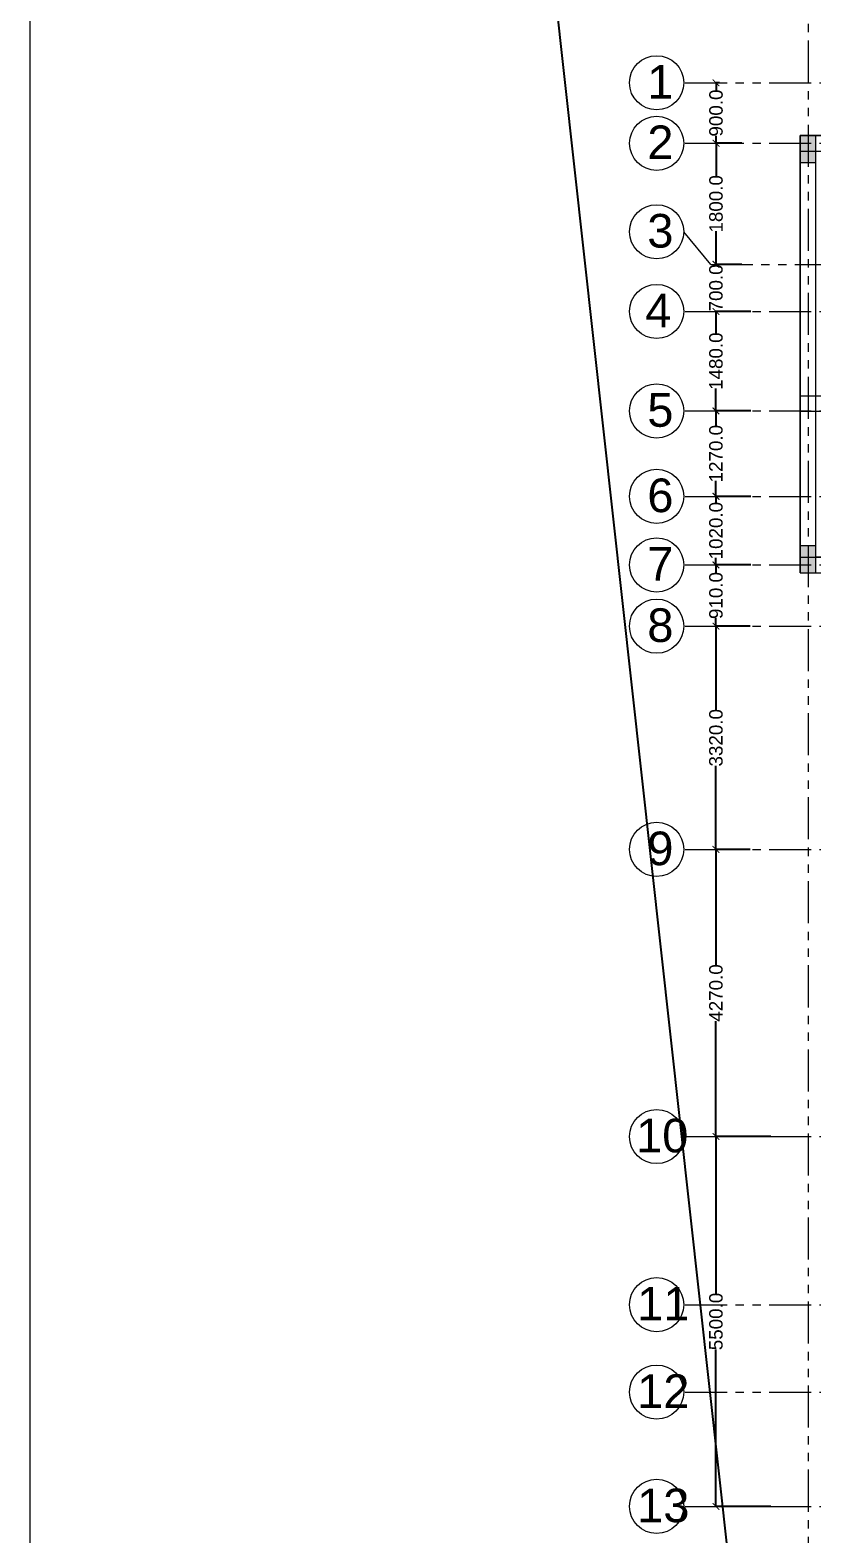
# Model space of a CAD drawing. Header units: millimetres. Extents: x 823088 to 974770, y -118861 to 5314.
# Drawn here: x 894155 to 905770, y -105489 to -83126 of the extents above; entities that cross this region are included whole.
import ezdxf

# ---------------------------------------------------------------- set-up
doc = ezdxf.new("R2010")
doc.units = ezdxf.units.MM
doc.header["$MEASUREMENT"] = 0
doc.linetypes.add('PHANTOM', pattern=[2.5, 1.25, -0.25, 0.25, -0.25, 0.25, -0.25])
doc.styles.get("Standard").update_dxf_attribs({"font": 'arial.ttf'})
doc.dimstyles.new('bigdim', dxfattribs={"dimtxt": 200, "dimasz": 100, "dimexe": 0.18, "dimexo": 0.0625, "dimgap": 0.09, "dimtad": 0, "dimdec": 1, "dimzin": 0, "dimdsep": 46, "dimtxsty": 'Standard', "dimblk": 'ARCHTICK', "dimblk1": 'ARCHTICK', "dimblk2": 'ARCHTICK', "dimcen": 0.09, "dimadec": 0, "dimazin": 0, "dimtfac": 1, "dimtdec": 1, "dimtofl": 0, "dimtmove": 0, "dimatfit": 3, "dimfxl": 1, "dimtolj": 1, "dimtzin": 0, "dimarcsym": 0})

# ---------------------------------------------------------------- blocks, each defined once
blk = doc.blocks.new('RTRTYRTY')
at = {"color": 1, "lineweight": 25}
blk.add_lwpolyline([(918747, -32473), (919274, -64193), (904674, -64193), (901237, -33109)], close=True, dxfattribs=at)
at = {"color": 1, "lineweight": 20}
blk.add_lwpolyline([(908578, -52242), (907748, -52242), (907748, -48012), (905828, -48012), (905828, -41972), (909868, -41972), (909868, -44472), (911898, -44472), (911898, -44242), (910098, -44242), (910098, -41742), (905598, -41742), (905598, -48242), (907518, -48242), (907518, -52472), (908578, -52472)], close=True, dxfattribs=at)
blk = doc.blocks.new('sdasdas')
at = {"lineweight": 9, "transparency": 33554505}
h = blk.add_hatch(color=3, dxfattribs=at)
h.dxf.hatch_style = 1
h.paths.add_polyline_path([(485403, 21983), (485173, 21983), (485173, 21583), (485403, 21583)])
at = {"color": 3, "lineweight": 9}
blk.add_lwpolyline([(485403, 21983), (485173, 21983), (485173, 21583), (485403, 21583)], close=True, dxfattribs=at)
blk = doc.blocks.new('bvvbbbbvbvbvb')
at = {"color": 6, "lineweight": 30}
for p, rotation in [((453968, 516574), 270), ((961123, 45074), 180), ((492023, -462082), 90), ((449288, 505174), 270), ((497703, -465402), 90), ((500304, -465402), 90), ((496704, -469672), 90)]:
    blk.add_blockref('sdasdas', p, dxfattribs=dict(at, rotation=rotation))
for p in [(-5483, 9418), (-17052, 8518), (-12783, 8518), (-9453, 6718), (-5483, 6718), (-12783, 6188), (-17052, 2418), (-5483, 1508), (-14303, -6082), (-5483, -6082), (-14303, -11582), (-10453, -11582), (-5483, -11582)]:
    blk.add_blockref('sdasdas', p, dxfattribs=at)
blk = doc.blocks.new('_ArchTick')
at = {"color": 0, "linetype": 'ByBlock', "lineweight": 9, "const_width": 0.15}
blk.add_lwpolyline([(-0.5, -0.5), (0.5, 0.5)], dxfattribs=at)
blk = doc.blocks.new('*D135')
at = {"color": 0, "lineweight": -2, "transparency": 16777216}
for p, q in [((904398, -83910), (904346, -83910)), ((904346, -83910), (904346, -84023)), ((904346, -84810), (904346, -84697)), ((904398, -84810), (904346, -84810))]:
    blk.add_line(p, q, dxfattribs=at)
at = {"layer": 'Defpoints', "color": 0, "lineweight": 9, "transparency": 16777216}
for p in [(904398, -83910), (904346, -84810), (904398, -84810)]:
    blk.add_point(p, dxfattribs=at)
at = {"color": 0, "lineweight": -2, "transparency": 16777216, "xscale": 100, "yscale": 100, "zscale": 100}
for p, rotation in [((904346, -83910), 90), ((904346, -84810), 270)]:
    blk.add_blockref('_ArchTick', p, dxfattribs=dict(at, rotation=rotation))
at = {"color": 0, "lineweight": 9, "transparency": 16777216, "insert": (904346, -84360), "char_height": 200, "attachment_point": 5, "rotation": 90}
blk.add_mtext('\\A1;900.0', dxfattribs=at)
blk = doc.blocks.new('*D136')
at = {"color": 0, "lineweight": -2, "transparency": 16777216}
for p, q in [((904731, -84810), (904345, -84810)), ((904346, -84810), (904346, -85305)), ((904346, -86610), (904346, -86116)), ((904731, -86610), (904345, -86610))]:
    blk.add_line(p, q, dxfattribs=at)
at = {"layer": 'Defpoints', "color": 0, "lineweight": 9, "transparency": 16777216}
for p in [(904731, -84810), (904346, -86610), (904731, -86610)]:
    blk.add_point(p, dxfattribs=at)
at = {"color": 0, "lineweight": -2, "transparency": 16777216, "xscale": 100, "yscale": 100, "zscale": 100}
for p, rotation in [((904346, -84810), 90), ((904346, -86610), 270)]:
    blk.add_blockref('_ArchTick', p, dxfattribs=dict(at, rotation=rotation))
at = {"color": 0, "lineweight": 9, "transparency": 16777216, "insert": (904346, -85710), "char_height": 200, "attachment_point": 5, "rotation": 90}
blk.add_mtext('\\A1;1800.0', dxfattribs=at)
blk = doc.blocks.new('*D137')
at = {"color": 0, "lineweight": -2, "transparency": 16777216}
for p, q in [((904731, -86610), (904345, -86610)), ((904345, -86610), (904345, -86624)), ((904345, -87310), (904345, -87296)), ((904731, -87310), (904345, -87310))]:
    blk.add_line(p, q, dxfattribs=at)
at = {"layer": 'Defpoints', "color": 0, "lineweight": 9, "transparency": 16777216}
for p in [(904731, -86610), (904345, -87310), (904731, -87310)]:
    blk.add_point(p, dxfattribs=at)
at = {"color": 0, "lineweight": -2, "transparency": 16777216, "xscale": 100, "yscale": 100, "zscale": 100}
for p, rotation in [((904345, -86610), 90), ((904345, -87310), 270)]:
    blk.add_blockref('_ArchTick', p, dxfattribs=dict(at, rotation=rotation))
at = {"color": 0, "lineweight": 9, "transparency": 16777216, "insert": (904345, -86960), "char_height": 200, "attachment_point": 5, "rotation": 90}
blk.add_mtext('\\A1;700.0', dxfattribs=at)
blk = doc.blocks.new('*D138')
at = {"color": 0, "lineweight": -2, "transparency": 16777216}
for p, q in [((904864, -87310), (904345, -87310)), ((904345, -87310), (904345, -87645)), ((904345, -88790), (904345, -88456)), ((904864, -88790), (904345, -88790))]:
    blk.add_line(p, q, dxfattribs=at)
at = {"layer": 'Defpoints', "color": 0, "lineweight": 9, "transparency": 16777216}
for p in [(904864, -87310), (904345, -88790), (904864, -88790)]:
    blk.add_point(p, dxfattribs=at)
at = {"color": 0, "lineweight": -2, "transparency": 16777216, "xscale": 100, "yscale": 100, "zscale": 100}
for p, rotation in [((904345, -87310), 90), ((904345, -88790), 270)]:
    blk.add_blockref('_ArchTick', p, dxfattribs=dict(at, rotation=rotation))
at = {"color": 0, "lineweight": 9, "transparency": 16777216, "insert": (904345, -88050), "char_height": 200, "attachment_point": 5, "rotation": 90}
blk.add_mtext('\\A1;1480.0', dxfattribs=at)
blk = doc.blocks.new('*D139')
at = {"color": 0, "lineweight": -2, "transparency": 16777216}
for p, q in [((904864, -88790), (904345, -88790)), ((904345, -88790), (904345, -89020)), ((904345, -90060), (904345, -89831)), ((904864, -90060), (904345, -90060))]:
    blk.add_line(p, q, dxfattribs=at)
at = {"layer": 'Defpoints', "color": 0, "lineweight": 9, "transparency": 16777216}
for p in [(904864, -88790), (904345, -90060), (904864, -90060)]:
    blk.add_point(p, dxfattribs=at)
at = {"color": 0, "lineweight": -2, "transparency": 16777216, "xscale": 100, "yscale": 100, "zscale": 100}
for p, rotation in [((904345, -88790), 90), ((904345, -90060), 270)]:
    blk.add_blockref('_ArchTick', p, dxfattribs=dict(at, rotation=rotation))
at = {"color": 0, "lineweight": 9, "transparency": 16777216, "insert": (904345, -89425), "char_height": 200, "attachment_point": 5, "rotation": 90}
blk.add_mtext('\\A1;1270.0', dxfattribs=at)
blk = doc.blocks.new('*D140')
at = {"color": 0, "lineweight": -2, "transparency": 16777216}
for p, q in [((904864, -90060), (904345, -90060)), ((904345, -90060), (904345, -90165)), ((904345, -91080), (904345, -90976)), ((904864, -91080), (904345, -91080))]:
    blk.add_line(p, q, dxfattribs=at)
at = {"layer": 'Defpoints', "color": 0, "lineweight": 9, "transparency": 16777216}
for p in [(904864, -90060), (904345, -91080), (904864, -91080)]:
    blk.add_point(p, dxfattribs=at)
at = {"color": 0, "lineweight": -2, "transparency": 16777216, "xscale": 100, "yscale": 100, "zscale": 100}
for p, rotation in [((904345, -90060), 90), ((904345, -91080), 270)]:
    blk.add_blockref('_ArchTick', p, dxfattribs=dict(at, rotation=rotation))
at = {"color": 0, "lineweight": 9, "transparency": 16777216, "insert": (904345, -90570), "char_height": 200, "attachment_point": 5, "rotation": 90}
blk.add_mtext('\\A1;1020.0', dxfattribs=at)
blk = doc.blocks.new('*D141')
at = {"color": 0, "lineweight": -2, "transparency": 16777216}
for p, q in [((904864, -91080), (904345, -91080)), ((904345, -91080), (904345, -91198)), ((904345, -91990), (904345, -91872)), ((904855, -91990), (904345, -91990))]:
    blk.add_line(p, q, dxfattribs=at)
at = {"layer": 'Defpoints', "color": 0, "lineweight": 9, "transparency": 16777216}
for p in [(904864, -91080), (904345, -91990), (904855, -91990)]:
    blk.add_point(p, dxfattribs=at)
at = {"color": 0, "lineweight": -2, "transparency": 16777216, "xscale": 100, "yscale": 100, "zscale": 100}
for p, rotation in [((904345, -91080), 90), ((904345, -91990), 270)]:
    blk.add_blockref('_ArchTick', p, dxfattribs=dict(at, rotation=rotation))
at = {"color": 0, "lineweight": 9, "transparency": 16777216, "insert": (904345, -91535), "char_height": 200, "attachment_point": 5, "rotation": 90}
blk.add_mtext('\\A1;910.0', dxfattribs=at)
blk = doc.blocks.new('*D142')
at = {"color": 0, "lineweight": -2, "transparency": 16777216}
for p, q in [((904855, -91990), (904345, -91990)), ((904345, -91990), (904345, -93235)), ((904345, -95310), (904345, -94065)), ((904855, -95310), (904345, -95310))]:
    blk.add_line(p, q, dxfattribs=at)
at = {"layer": 'Defpoints', "color": 0, "lineweight": 9, "transparency": 16777216}
for p in [(904855, -91990), (904345, -95310), (904855, -95310)]:
    blk.add_point(p, dxfattribs=at)
at = {"color": 0, "lineweight": -2, "transparency": 16777216, "xscale": 100, "yscale": 100, "zscale": 100}
for p, rotation in [((904345, -91990), 90), ((904345, -95310), 270)]:
    blk.add_blockref('_ArchTick', p, dxfattribs=dict(at, rotation=rotation))
at = {"color": 0, "lineweight": 9, "transparency": 16777216, "insert": (904345, -93650), "char_height": 200, "attachment_point": 5, "rotation": 90}
blk.add_mtext('\\A1;3320.0', dxfattribs=at)
blk = doc.blocks.new('*D143')
at = {"color": 0, "lineweight": -2, "transparency": 16777216}
for p, q in [((904855, -95310), (904345, -95310)), ((904345, -95310), (904345, -97026)), ((904345, -99580), (904345, -97864)), ((904855, -99580), (904345, -99580))]:
    blk.add_line(p, q, dxfattribs=at)
at = {"layer": 'Defpoints', "color": 0, "lineweight": 9, "transparency": 16777216}
for p in [(904855, -95310), (904345, -99580), (904855, -99580)]:
    blk.add_point(p, dxfattribs=at)
at = {"color": 0, "lineweight": -2, "transparency": 16777216, "xscale": 100, "yscale": 100, "zscale": 100}
for p, rotation in [((904345, -95310), 90), ((904345, -99580), 270)]:
    blk.add_blockref('_ArchTick', p, dxfattribs=dict(at, rotation=rotation))
at = {"color": 0, "lineweight": 9, "transparency": 16777216, "insert": (904345, -97445), "char_height": 200, "attachment_point": 5, "rotation": 90}
blk.add_mtext('\\A1;4270.0', dxfattribs=at)
blk = doc.blocks.new('*D132')
at = {"color": 0, "lineweight": -2, "transparency": 16777216}
for p, q in [((905159, -99580), (904344, -99580)), ((904345, -99580), (904345, -101915)), ((904345, -105080), (904345, -102745)), ((905159, -105080), (904344, -105080))]:
    blk.add_line(p, q, dxfattribs=at)
at = {"layer": 'Defpoints', "color": 0, "lineweight": 9, "transparency": 16777216}
for p in [(905159, -99580), (904345, -105080), (905159, -105080)]:
    blk.add_point(p, dxfattribs=at)
at = {"color": 0, "lineweight": -2, "transparency": 16777216, "xscale": 100, "yscale": 100, "zscale": 100}
for p, rotation in [((904345, -99580), 90), ((904345, -105080), 270)]:
    blk.add_blockref('_ArchTick', p, dxfattribs=dict(at, rotation=rotation))
at = {"color": 0, "lineweight": 9, "transparency": 16777216, "insert": (904345, -102330), "char_height": 200, "attachment_point": 5, "rotation": 90}
blk.add_mtext('\\A1;5500.0', dxfattribs=at)

msp = doc.modelspace()

# ---------------------------------------------------------------- linework, layer by layer
at = {"color": 8, "linetype": 'PHANTOM', "lineweight": 9, "ltscale": 500}
for p, q in [((905712.51, -82033.52), (905712.51, -107245.02)), ((903885.29, -83910.11), (919420.79, -83910.11)), ((903885.47, -84810.11), (919420.97, -84810.11)), ((904267.29, -86610.11), (919109.79, -86610.11)), ((903885.29, -87310.11), (919420.79, -87310.11)), ((903885.29, -88790.11), (919420.79, -88790.11)), ((903885.29, -90060.11), (919420.79, -90060.11)), ((903885.29, -91080.11), (919420.79, -91080.11)), ((903885.29, -91990.11), (919420.79, -91990.11)), ((903885.29, -95310.11), (919420.79, -95310.11)), ((903885.29, -99580.11), (919420.79, -99580.11)), ((903885.29, -102080.11), (919420.79, -102080.11)), ((903885.29, -103380.11), (919420.79, -103380.11)), ((903885.29, -105080.11), (919420.79, -105080.11))]:
    msp.add_line(p, q, dxfattribs=at)
at = {"color": 6, "lineweight": 9}
for p, q in [((905597.53, -84695.11), (910097.53, -84695.11)), ((905597.53, -91195.11), (905597.53, -84695.11)), ((905597.53, -84925.11), (910097.53, -84925.11)), ((905597.53, -88565.11), (910097.53, -88565.11)), ((905597.53, -88795.11), (910097.53, -88795.11)), ((905597.53, -90965.11), (907747.53, -90965.11)), ((905597.53, -91195.11), (907747.53, -91195.11))]:
    msp.add_line(p, q, dxfattribs=at)
at = {"color": 8, "lineweight": 9}
msp.add_line((904267.29, -86610.11), (903866.36, -86125.61), dxfattribs=at)
at = {"color": 6, "lineweight": 9}
msp.add_lwpolyline([(894154.87, -20244.18), (928792, -20244.18), (928792, -118861.2), (894154.87, -118861.2)], close=True, dxfattribs=at)
at = {"color": 3, "lineweight": 9}
for centre in [(903463.45, -83910.11), (903463.63, -84810.11), (903463.45, -86125.61), (903463.45, -87310.11), (903463.45, -88790.11), (903463.45, -90060.11), (903463.45, -91080.11), (903463.45, -91990.11), (903463.45, -95310.11), (903463.45, -99580.11), (903463.45, -102080.11), (903463.45, -103380.11), (903463.45, -105080.11)]:
    msp.add_circle(centre, 402.91, dxfattribs=at)

# ---------------------------------------------------------------- block references
at = {"color": 6, "lineweight": 9}
msp.add_blockref('RTRTYRTY', (0, -42953.19), dxfattribs=at)
at = {"color": 6, "lineweight": -3}
msp.add_blockref('bvvbbbbvbvbvb', (437477.03, -115196.18), dxfattribs=at)

# ---------------------------------------------------------------- texts
at = {"color": 8, "lineweight": 9, "char_height": 500, "attachment_point": 1}
for s, insert in [('{\\C256;1}', (903324.63, -83645.07)), ('{\\C256;2}', (903324.81, -84545.07)), ('{\\C256;3}', (903324.63, -85860.57)), ('{\\C256;4}', (903294.13, -87045.07)), ('{\\C256;5}', (903324.63, -88525.07)), ('{\\C256;6}', (903324.63, -89795.07)), ('{\\C256;7}', (903324.63, -90815.07)), ('{\\C256;8}', (903324.63, -91725.07)), ('{\\C256;9}', (903324.63, -95045.07)), ('{\\C256;10}', (903158.13, -99315.07)), ('{\\C256;11}', (903174.13, -101815.07)), ('{\\C256;12}', (903174.13, -103115.07)), ('{\\C256;13}', (903174.13, -104815.07))]:
    msp.add_mtext_dynamic_manual_height_columns(s, width=2891.5, gutter_width=1, heights=[0], dxfattribs=dict(at, insert=insert))

# ---------------------------------------------------------------- dimensions: what is measured, and where the dimension line sits
at = {"color": 8, "lineweight": 9}
for base, p1, p2, picture, middle in [((904345.75, -84810.11), (904398.32, -83910.11), (904398.32, -84810.11), '*D135', (904345.75, -84360.11)), ((904345.57, -86610.11), (904730.7, -84810.11), (904730.7, -86610.11), '*D136', (904345.57, -85710.11)), ((904345.39, -87310.11), (904730.7, -86610.11), (904730.7, -87310.11), '*D137', (904345.39, -86960.11)), ((904345.39, -88790.11), (904864.25, -87310.11), (904864.25, -88790.11), '*D138', (904345.39, -88050.11)), ((904345.21, -90060.11), (904864.25, -88790.11), (904864.25, -90060.11), '*D139', (904345.21, -89425.11)), ((904345.21, -91080.11), (904864.25, -90060.11), (904864.25, -91080.11), '*D140', (904345.21, -90570.11)), ((904345.21, -91990.11), (904864.25, -91080.11), (904855.04, -91990.11), '*D141', (904345.21, -91535.11)), ((904345.03, -95310.11), (904855.04, -91990.11), (904855.04, -95310.11), '*D142', (904345.03, -93650.11)), ((904344.85, -99580.11), (904855.04, -95310.11), (904855.04, -99580.11), '*D143', (904344.85, -97445.11)), ((904344.67, -105080.11), (905159.29, -99580.11), (905159.29, -105080.11), '*D132', (904344.67, -102330.11))]:
    dim = msp.add_linear_dim(base=base, p1=p1, p2=p2, angle=90, dimstyle='bigdim', dxfattribs=at)
    dim.commit()
    dim.dimension.update_dxf_attribs({"geometry": picture, "text_midpoint": middle})

doc.saveas('drawing.dxf')
